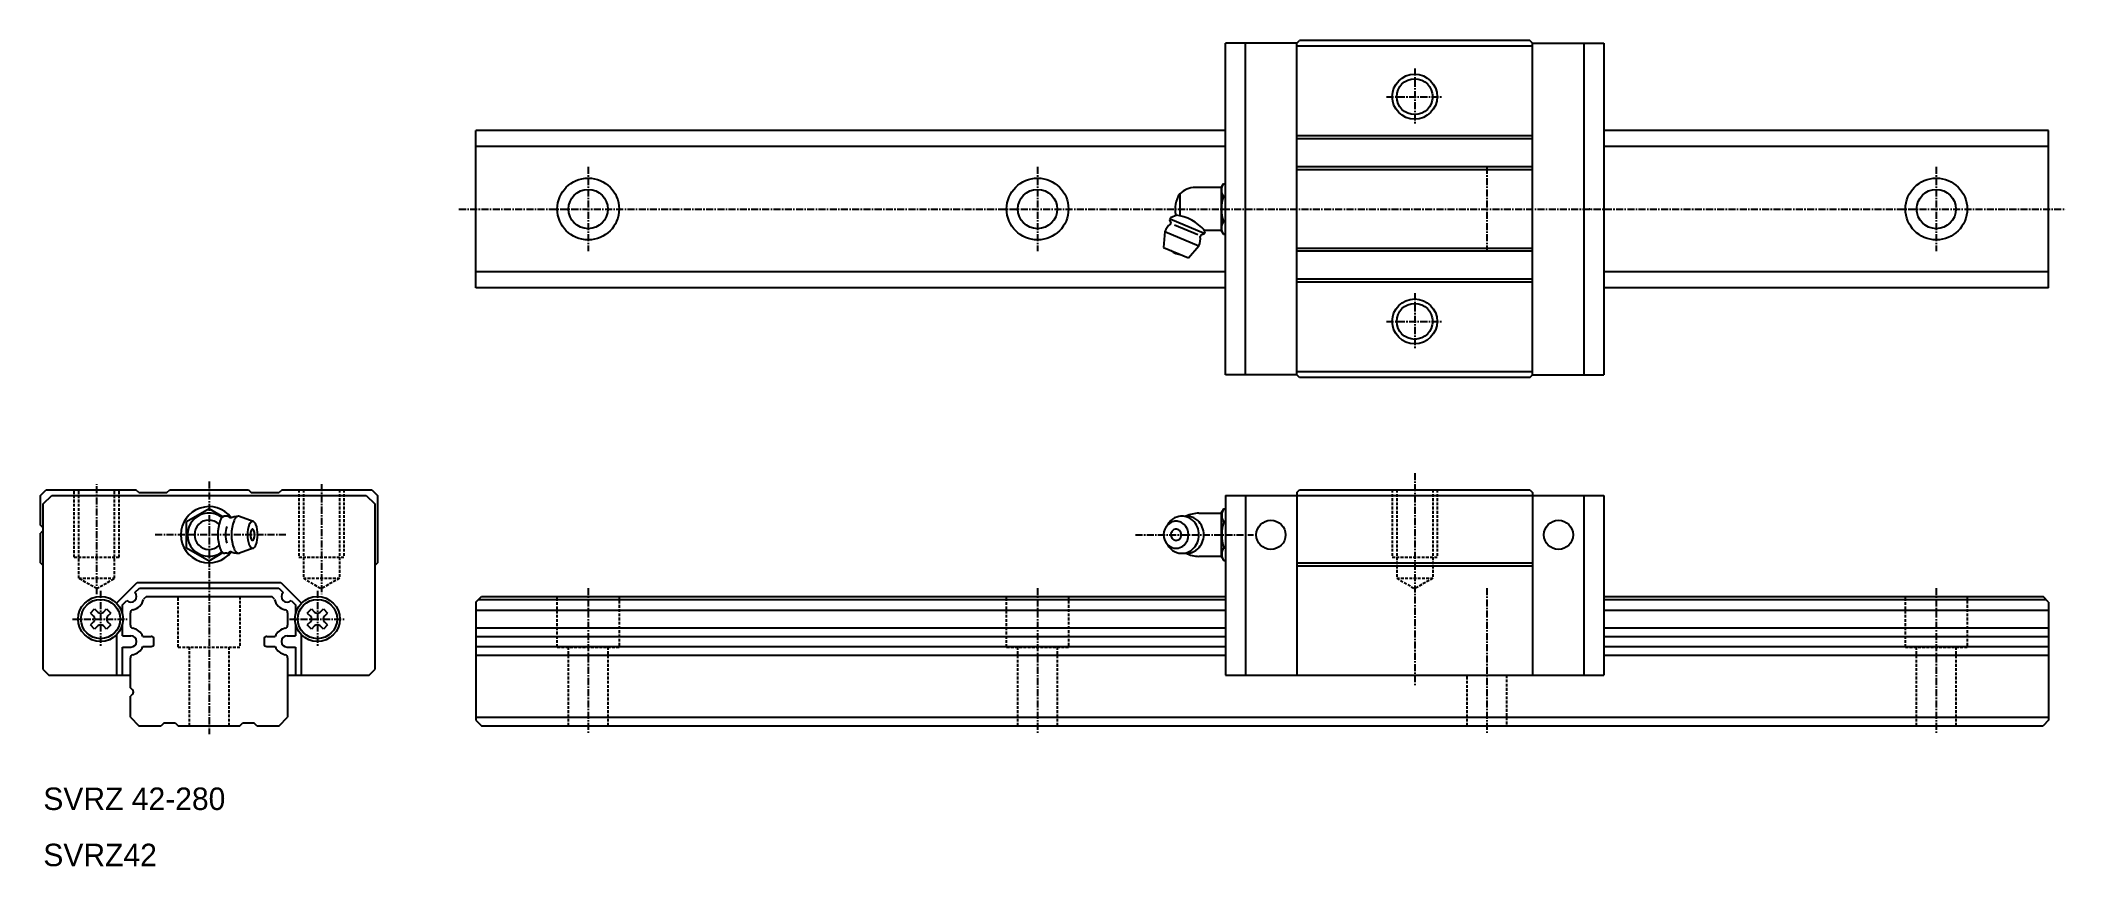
# Model space of a CAD drawing. Extents: x 10 to 370, y 10 to 157.
import ezdxf

# ---------------------------------------------------------------- set-up
doc = ezdxf.new("R2010")
doc.units = 0
doc.linetypes.add('CENTER', pattern=[2, 1.25, -0.25, 0.25, -0.25])
doc.linetypes.add('DASHED', pattern=[0.75, 0.5, -0.25])
doc.layers.get('0').update_dxf_attribs({"linetype": 'CONTINUOUS'})
doc.layers.add('CENTER', color=1, linetype='CENTER')

msp = doc.modelspace()

# ---------------------------------------------------------------- linework, layer by layer
at = {"color": 7, "linetype": 'CONTINUOUS'}
for p, q in [((220.4414, 97.484), (220.4414, 156.484)), ((233.1414, 156.484), (220.4414, 156.484)), ((224.0414, 97.484), (224.0414, 156.484)), ((233.1414, 97.484), (233.1414, 156.484)), ((275.1414, 155.984), (233.1414, 155.984)), ((233.1416, 156.4838), (233.6416, 156.9838)), ((274.6414, 156.984), (233.6414, 156.984)), ((275.1414, 156.484), (274.6414, 156.984)), ((275.1414, 97.484), (275.1414, 156.484)), ((275.1414, 156.484), (287.8414, 156.484)), ((284.2414, 156.484), (284.2414, 97.484)), ((287.8414, 156.484), (287.8414, 97.484)), ((220.4414, 140.984), (87, 140.984)), ((87, 112.9839), (87, 140.984)), ((367, 140.984), (287.8414, 140.984)), ((367, 112.984), (367, 140.984)), ((220.4414, 138.1431), (87, 138.1431)), ((275.1414, 139.984), (233.1414, 139.984)), ((275.1414, 139.484), (233.1414, 139.484)), ((367, 138.1431), (287.8414, 138.1431)), ((275.1414, 134.484), (233.1414, 134.484)), ((275.1414, 133.984), (233.1414, 133.984)), ((219.71647, 130.834), (215.07459, 130.834)), ((219.71648, 130.834), (219.71648, 123.13399)), ((219.71649, 130.83399), (220.09177, 131.48399)), ((220.09177, 131.48399), (220.4414, 131.48399)), ((212.31648, 129.67011), (212.31648, 125.79432)), ((220.09177, 129.23399), (220.4414, 129.23399)), ((209.64316, 122.98074), (209.4414, 120.14185)), ((209.64316, 122.98074), (215.74077, 120.45502)), ((210.50283, 125.05616), (210.71403, 124.54627)), ((210.65591, 125.42572), (210.50284, 125.05616)), ((210.57937, 125.24095), (216.67697, 122.71524)), ((211.77789, 125.89045), (210.65592, 125.42572)), ((211.36372, 124.15839), (215.50997, 122.44095)), ((216.56948, 123.34429), (216.75351, 122.90001)), ((216.75351, 122.90001), (216.60043, 122.53045)), ((219.71647, 123.13399), (216.7535, 123.13399)), ((219.71649, 123.134), (220.09177, 122.484)), ((220.09177, 124.734), (220.4414, 124.734)), ((209.44141, 120.14185), (213.87602, 118.30497)), ((213.87603, 118.30498), (215.74077, 120.45504)), ((216.60044, 122.53046), (216.09054, 122.31925)), ((220.09177, 122.484), (220.4414, 122.484)), ((275.1414, 119.984), (233.1414, 119.984)), ((275.1414, 119.484), (233.1414, 119.484)), ((220.4414, 115.8248), (87, 115.8248)), ((367, 115.8248), (287.8414, 115.8248)), ((220.4414, 112.9839), (87, 112.9839)), ((275.1414, 114.484), (233.1414, 114.484)), ((275.1414, 113.984), (233.1414, 113.984)), ((367, 112.984), (287.8414, 112.984)), ((233.1414, 97.484), (220.4414, 97.484)), ((275.1414, 97.984), (233.1414, 97.984)), ((233.6414, 96.984), (233.1414, 97.484)), ((274.6414, 96.984), (275.1414, 97.484)), ((275.1414, 97.484), (287.8414, 97.484)), ((274.6414, 96.984), (233.6414, 96.984)), ((9.5, 76), (10.5, 77)), ((9.5, 70.7045), (9.5, 76)), ((10, 74.5), (11.5, 76)), ((10.5, 77), (26.5, 77)), ((11.5, 76), (67.5, 76)), ((27, 76.4999), (26.5, 76.9999)), ((27, 76.5), (32, 76.5)), ((32, 76.5), (32.5, 76.9999)), ((32.5, 77), (46.5, 77)), ((46.5, 77), (47, 76.5)), ((47, 76.5), (52, 76.5)), ((52.5, 77), (52, 76.5)), ((52.5, 77), (68.5, 77)), ((67.5, 76), (69, 74.5)), ((68.5, 77), (69.5, 76)), ((69.5, 76), (69.5, 64)), ((220.4414, 75.984), (220.4414, 43.984)), ((220.4414, 75.984), (233.1414, 75.984)), ((224.0414, 75.984), (224.0414, 43.984)), ((233.1414, 76.5), (233.6414, 77)), ((233.1414, 76.5), (233.1414, 43.984)), ((233.1414, 75.984), (275.1414, 75.984)), ((233.6414, 77), (274.6414, 77)), ((274.6414, 77), (275.1414, 76.5)), ((275.1414, 76.4999), (275.1414, 43.984)), ((275.1414, 75.984), (287.8414, 75.984)), ((284.2414, 75.984), (284.2414, 43.984)), ((287.8414, 75.984), (287.8414, 43.984)), ((10, 45), (10, 74.5)), ((39.500004, 73.618828), (35.499988, 71.309417)), ((41.987482, 72.182693), (39.499998, 73.618843)), ((42.690669, 72.299988), (42.321116, 72.299988)), ((47.387797, 71.376953), (44.940485, 72.268402)), ((69, 74.5), (69, 45)), ((215.716617, 72.850052), (219.716477, 72.850052)), ((219.716477, 72.850051), (219.716477, 65.150041)), ((219.716479, 72.850048), (220.149493, 73.60005)), ((220.149485, 73.600052), (220.4414, 73.600052)), ((9.852, 70.3522), (9.5, 70.7045)), ((9.852, 69.6477), (9.5, 69.2955)), ((9.5, 64), (9.5, 69.2955)), ((35.499986, 68.999984), (35.499986, 71.309402)), ((35.499986, 66.690582), (35.499986, 68.999984)), ((209.87437, 70.424781), (210.238484, 70.959048)), ((220.149496, 71.300049), (220.4414, 71.300049)), ((35.499994, 66.690574), (39.499997, 64.381172)), ((39.499997, 64.381172), (41.987481, 65.817322)), ((42.690669, 65.699997), (42.321116, 65.699997)), ((47.387796, 66.62307), (44.938018, 65.73072)), ((210.238488, 67.041073), (209.874375, 67.575341)), ((210.238491, 67.041078), (210.254304, 67.018063)), ((219.716477, 65.15004), (215.716617, 65.15004)), ((220.149488, 64.400042), (219.716475, 65.150044)), ((220.149493, 66.700058), (220.4414, 66.700058)), ((10, 63.5), (9.5, 64)), ((69.5, 64), (69, 63.5)), ((220.149476, 64.400055), (220.4414, 64.400055)), ((233.1414, 63.984), (275.1414, 63.984)), ((233.1414, 63.484), (275.1414, 63.484)), ((23.021, 56.8355), (26.686, 60.5)), ((26.307, 58.7071), (27.1, 59.5)), ((26.686, 60.5), (52.314, 60.5)), ((27.1, 59.5), (51.9, 59.5)), ((28.341, 58.016), (27.841, 57.516)), ((28.341, 58), (50.659, 58)), ((51.159, 57.516), (50.659, 58.016)), ((51.9, 59.5), (52.693, 58.7071)), ((52.314, 60.5), (55.979, 56.8355)), ((87, 57), (88, 58)), ((88, 58), (220.4414, 58)), ((287.8414, 58), (366, 58)), ((367, 57), (366, 58)), ((18.391, 55.0661), (19.134, 55.8088)), ((18.391, 55.0661), (18.962, 54.495)), ((19.134, 55.8088), (19.705, 55.2377)), ((20.695, 55.2377), (21.266, 55.8088)), ((21.266, 55.8088), (22.009, 55.0661)), ((21.438, 54.495), (22.009, 55.0661)), ((24.1, 56.5), (24.893, 57.2929)), ((24.1, 54.8889), (24.1, 56.5)), ((25.5, 52.8976), (25.5, 55.1024)), ((53.5, 55.1024), (53.5, 52.8976)), ((54.107, 57.2929), (54.9, 56.5)), ((54.9, 56.5), (54.9, 54.8889)), ((56.991, 55.0661), (57.734, 55.8088)), ((56.991, 55.0661), (57.562, 54.4949)), ((57.734, 55.8088), (58.305, 55.2376)), ((59.295, 55.2377), (59.866, 55.8088)), ((59.866, 55.8088), (60.609, 55.0661)), ((60.038, 54.495), (60.609, 55.0661)), ((87, 57), (87, 36)), ((87, 55.5892), (220.4414, 55.5892)), ((87.5, 57.5), (220.4414, 57.5)), ((287.8414, 57.5), (366.5, 57.5)), ((287.8414, 55.5892), (367, 55.5892)), ((367, 57), (367, 36)), ((18.962, 53.505), (18.391, 52.9339)), ((19.134, 52.1912), (18.391, 52.9339)), ((19.705, 52.7623), (19.134, 52.1912)), ((21.266, 52.1912), (20.695, 52.7623)), ((22.009, 52.9339), (21.266, 52.1912)), ((22.009, 52.9339), (21.438, 53.505)), ((23.1, 44), (23.1, 51.245)), ((24.1, 51), (24.1, 53.1111)), ((24.1, 51), (25.6, 51)), ((27.71, 50.9), (29.2, 50.9)), ((49.8, 50.9), (51.29, 50.9)), ((53.4, 51), (54.9, 51)), ((54.9, 53.1111), (54.9, 51)), ((55.9, 51.245), (55.9, 44)), ((57.562, 53.505), (56.991, 52.9339)), ((57.734, 52.1912), (56.991, 52.9339)), ((58.305, 52.7623), (57.734, 52.1912)), ((59.866, 52.1912), (59.295, 52.7623)), ((60.609, 52.9339), (59.866, 52.1912)), ((60.609, 52.9339), (60.038, 53.505)), ((87, 52.4108), (220.4414, 52.4108)), ((87, 50.9), (220.4414, 50.9)), ((287.8414, 52.4108), (367, 52.4108)), ((287.8414, 50.9), (367, 50.9)), ((24.1, 44), (24.1, 49)), ((24.1, 49), (25.6, 49)), ((25.5, 41.7637), (25.5, 47.1024)), ((27.71, 49.1), (29.2, 49.1)), ((29.7, 49.6), (29.7, 50.4)), ((49.3, 50.4), (49.3, 49.6)), ((49.8, 49.1), (51.29, 49.1)), ((53.4, 49), (54.9, 49)), ((53.5, 47.1024), (53.5, 36.5)), ((54.9, 49), (54.9, 44)), ((87, 49.1), (220.4414, 49.1)), ((87, 47.5892), (220.4414, 47.5892)), ((287.8414, 49.1), (367, 49.1)), ((287.8414, 47.5892), (367, 47.5892)), ((10, 45), (11, 44)), ((11, 44), (25.5, 44)), ((53.5, 44), (68, 44)), ((68, 44), (69, 45)), ((220.4414, 43.984), (287.8414, 43.984)), ((25.882, 41.3818), (25.5, 41.7637)), ((25.882, 40.6181), (25.5, 40.2363)), ((25.5, 36.5), (25.5, 40.2363)), ((25.5, 36.5), (27, 35)), ((52, 35), (53.5, 36.5)), ((87, 36.5), (367, 36.5)), ((27, 35), (31, 35)), ((31.5, 35.5), (31, 35)), ((31.5, 35.5), (33.5, 35.5)), ((33.5, 35.5), (34, 35)), ((34, 35), (45, 35)), ((45, 35), (45.5, 35.5)), ((45.5, 35.5), (47.5, 35.5)), ((48, 35), (47.5, 35.5)), ((48, 35), (52, 35)), ((87, 36), (88, 35)), ((88, 35), (366, 35)), ((367, 36), (366, 35))]:
    msp.add_line(p, q, dxfattribs=at)
at = {"color": 1, "linetype": 'CENTER'}
for p, q in [((254.1414, 151.984), (254.1414, 141.984)), ((249.1414, 146.984), (259.1414, 146.984)), ((107, 134.484), (107, 119.484)), ((187, 134.484), (187, 119.484)), ((267, 134.484), (267, 119.484)), ((347, 134.484), (347, 119.484)), ((84, 126.98395), (370, 126.984)), ((254.1414, 111.984), (254.1414, 101.984)), ((249.1414, 106.984), (259.1414, 106.984)), ((19.5, 58.4024), (19.5, 78)), ((39.5, 78.5), (39.5, 33.516)), ((59.5, 78), (59.5, 58.4024)), ((53.180579, 69), (29.75, 69)), ((204.4414, 69), (225.4414, 69)), ((20.2, 59), (20.2, 49)), ((58.8, 59), (58.8, 49)), ((107, 59.5), (107, 33.5)), ((187, 59.5), (187, 33.5)), ((267, 59.5), (267, 33.5)), ((347, 59.5), (347, 33.5)), ((15.2, 54), (25.2, 54)), ((53.8, 54), (63.8, 54))]:
    msp.add_line(p, q, dxfattribs=at)
at = {"color": 3, "linetype": 'DASHED'}
for p, q in [((15.5, 65), (15.5, 77)), ((16.3, 61.25), (16.3, 77)), ((22.7, 61.25), (22.7, 77)), ((23.5, 65), (23.5, 77)), ((55.5, 77), (55.5, 65)), ((56.3, 77), (56.3, 61.25)), ((62.7, 77), (62.7, 61.25)), ((63.5, 77), (63.5, 65)), ((250.1414, 77), (250.1414, 65)), ((250.9414, 77), (250.9414, 61.25)), ((257.3414, 77), (257.3414, 61.25)), ((258.1414, 77), (258.1414, 65)), ((15.5, 65), (23.5, 65)), ((55.5, 65), (63.5, 65)), ((250.1414, 65), (258.1414, 65)), ((19.5, 59.4024), (16.3, 61.25)), ((16.3, 61.25), (22.7, 61.25)), ((19.5, 59.4024), (22.7, 61.25)), ((34, 49), (34, 58)), ((45, 58), (45, 49)), ((56.3, 61.25), (59.5, 59.4025)), ((56.3, 61.25), (62.7, 61.25)), ((62.7, 61.25), (59.5, 59.4024)), ((101.5, 49), (101.5, 58)), ((112.5, 58), (112.5, 49)), ((181.5, 49), (181.5, 58)), ((192.5, 58), (192.5, 49)), ((250.9414, 61.25), (257.3414, 61.25)), ((250.9414, 61.25), (254.1414, 59.4024)), ((257.3414, 61.25), (254.1414, 59.4025)), ((341.5, 49), (341.5, 58)), ((352.5, 58), (352.5, 49)), ((34, 49), (45, 49)), ((36, 35), (36, 49)), ((43, 49), (43, 35)), ((101.5, 49), (112.5, 49)), ((103.5, 35), (103.5, 49)), ((110.5, 49), (110.5, 35)), ((181.5, 49), (192.5, 49)), ((183.5, 35), (183.5, 49)), ((190.5, 49), (190.5, 35)), ((341.5, 49), (352.5, 49)), ((343.5, 35), (343.5, 49)), ((350.5, 49), (350.5, 35)), ((263.5, 35), (263.5, 43.984)), ((270.5, 43.984), (270.5, 35))]:
    msp.add_line(p, q, dxfattribs=at)
at = {"color": 3, "linetype": 'CONTINUOUS'}
for centre in [(254.1414, 146.984), (254.1414, 106.984)]:
    msp.add_circle(centre, 4, dxfattribs=at)
at = {"color": 7, "linetype": 'CONTINUOUS'}
for centre, radius in [((254.1414, 146.984), 3.2), ((107, 126.984), 5.5), ((107, 126.984), 3.5), ((187, 126.984), 5.5), ((187, 126.984), 3.5), ((347, 126.984), 5.5), ((347, 126.984), 3.5), ((254.1414, 106.984), 3.2), ((228.5414, 68.984), 2.6), ((279.7414, 68.984), 2.6), ((20.2, 54), 4), ((58.8, 54), 4), ((20.2, 54), 3.5), ((58.8, 54), 3.5)]:
    msp.add_circle(centre, radius, dxfattribs=at)
for centre, radius, start, end in [((215.0746, 126.98399), 3.849999, 89.999982, 135.75777), ((221.73576, 130.35899), 1.992066, 145.6157, 214.38423), ((216.17325, 126.98399), 4.7, 145.14409, 193.15485), ((227.18984, 126.98399), 7.446152, 162.41201, 197.58792), ((212.69196, 121.71789), 3.299999, 128.16396, 157.4999), ((210.52926, 124.46974), 0.2, 308.16429, 22.50008), ((210.64216, 117.97149), 8, 40.189175, 83.1481), ((221.73576, 123.609), 1.992066, 145.6157, 214.38423), ((212.82198, 122.03176), 3.2, 229.29001, 265.71), ((212.69196, 121.71789), 3.299999, 337.50001, 6.83594), ((216.16708, 122.13448), 0.2, 112.49955, 186.83589), ((39.5, 69), 4.999999, 37.387047, 322.612549), ((39.499984, 69), 3.849999, 52.507736, 307.492126), ((42.823625, 71.053276), 1.397423, 121.100311, 160.143906), ((42.32112, 71.795189), 0.504785, 90.903168, 115.752029), ((42.69067, 71.795189), 0.504785, 64.247971, 90.902817), ((42.188164, 71.053276), 1.397423, 39.427479, 58.899673), ((44.766096, 68.999984), 3.300003, 89.999985, 117.054504), ((45.268603, 71.053276), 1.397423, 121.100296, 160.143906), ((44.766098, 71.795189), 0.504782, 68.687515, 115.751984), ((212.727672, 69.352352), 2.952154, 101.036324, 132.526321), ((212.691954, 69.47965), 2.820394, 89.999977, 100.819191), ((212.691954, 69.47965), 2.820394, 79.180748, 89.999977), ((213.551623, 69.47965), 2.820393, 89.999977, 98.765785), ((212.656237, 69.352352), 2.952155, 47.473614, 78.963623), ((215.944615, 66.854386), 6, 92.177719, 114.893784), ((213.551623, 69.47965), 2.820393, 79.180748, 89.999977), ((213.515905, 69.352351), 2.952155, 47.473614, 78.963615), ((221.885082, 72.450058), 2.082014, 146.471832, 213.52861), ((9.5, 70), 0.498079, 315.001, 44.9984), ((39.499984, 69), 2.599998, 46.621258, 313.378754), ((48.365976, 68.999977), 7.307859, 159.761932, 200.237946), ((47.736921, 68.999984), 5.306936, 163.626358, 196.372772), ((50.810954, 68.999977), 7.307859, 159.761932, 200.237946), ((51.647506, 68.999984), 5.306932, 159.730652, 200.269333), ((47.625255, 70.492477), 1.016733, 121.051376, 160.104004), ((49.093822, 68.999984), 2.21575, 159.773819, 200.226166), ((47.412969, 69.622322), 0.423399, 121.118462, 160.158768), ((47.260573, 71.031761), 0.368218, 64.286964, 115.712906), ((47.260572, 69.847191), 0.152796, 64.233658, 115.766342), ((47.108175, 69.622322), 0.423397, 19.841225, 58.881424), ((46.89589, 70.492477), 1.016734, 19.895979, 58.948532), ((45.427321, 68.999984), 2.21575, 339.773804, 20.226175), ((42.873637, 68.999984), 5.306932, 339.730652, 20.269337), ((211.971195, 69.000046), 2.529794, 133.386063, 226.613876), ((211.684686, 69.256269), 2.147021, 101.036324, 132.526337), ((213.121621, 69.000046), 3.478466, 133.386063, 145.806793), ((211.788911, 69.000046), 1.054076, 133.386078, 226.613892), ((211.669534, 69.106804), 0.89459, 101.036369, 132.526337), ((211.65871, 69.348849), 2.051195, 79.180748, 100.819199), ((211.65871, 69.14538), 0.854661, 79.180725, 100.819214), ((211.647886, 69.106804), 0.89459, 47.473614, 78.96357), ((211.632734, 69.256269), 2.147021, 47.473598, 78.963623), ((211.528509, 69.000046), 1.054076, 313.386047, 46.613884), ((211.346225, 69.000046), 2.529793, 313.386078, 46.613884), ((212.262288, 69.000046), 3.478466, 313.386078, 46.613884), ((213.121956, 69.000046), 3.478465, 313.386078, 46.61388), ((227.61144, 69.00006), 7.808372, 162.869141, 197.130844), ((42.823622, 66.946693), 1.397425, 199.856079, 238.899643), ((42.321116, 66.20478), 0.504785, 244.24794, 270.393188), ((42.690672, 66.20478), 0.504788, 270.392853, 295.752045), ((42.188166, 66.946693), 1.397424, 301.100342, 320.57019), ((44.766096, 68.999984), 3.300001, 242.945496, 269.999969), ((45.2686, 66.946693), 1.397425, 199.856079, 238.899628), ((44.766094, 66.20478), 0.504785, 244.247864, 289.935699), ((47.625253, 67.507492), 1.016734, 199.895981, 238.948532), ((47.412968, 68.377647), 0.423398, 199.841202, 238.881424), ((47.26057, 66.968208), 0.368218, 244.286957, 295.712891), ((47.260571, 68.152778), 0.152796, 244.233658, 295.766327), ((47.108174, 68.377647), 0.423399, 301.118469, 340.158783), ((46.895888, 67.507492), 1.016733, 301.051392, 340.104004), ((211.684686, 68.743822), 2.147021, 227.473587, 258.963623), ((213.121621, 69.000046), 3.478467, 214.652924, 226.613892), ((212.727672, 68.647739), 2.952155, 227.473618, 258.963623), ((211.669534, 68.893288), 0.89459, 227.473618, 258.963562), ((211.65871, 68.651242), 2.051194, 259.180756, 280.819214), ((211.65871, 68.854712), 0.854662, 259.180725, 280.819214), ((211.647886, 68.893288), 0.89459, 281.036377, 312.526306), ((211.632734, 68.743822), 2.147021, 281.036316, 312.526337), ((212.691954, 68.520441), 2.820393, 259.180756, 280.819183), ((213.551623, 68.520441), 2.820392, 261.237854, 280.819183), ((212.656237, 68.647739), 2.952154, 281.036316, 312.526337), ((215.944616, 71.145706), 6, 245.106216, 267.822266), ((213.515905, 68.64774), 2.952155, 281.036316, 312.526337), ((221.885082, 65.550035), 2.082014, 146.471329, 213.527618), ((25.6, 58), 1, 225, 45), ((53.4, 58), 1, 135, 315), ((18.467, 54), 0.7, 315, 45), ((20.2, 55.7326), 0.7, 225, 315), ((21.933, 54), 0.7, 135, 225), ((26.05, 55.1184), 0.55, 101.824, 180), ((25.43, 58.0642), 2.476, 281.824, 346.829), ((53.57, 58.0642), 2.476, 193.171, 258.176), ((52.95, 55.1024), 0.55, 0.000362, 78.1762), ((57.067, 54), 0.7, 315, 45), ((58.8, 55.7326), 0.7, 225, 315), ((60.533, 54), 0.7, 135, 225), ((20.2, 52.2673), 0.7, 45, 135), ((26.05, 52.8976), 0.55, 180, 258.176), ((25.6, 50), 1, 270, 90), ((25.43, 49.9358), 2.476, 22.9182, 78.1762), ((29.2, 50.4), 0.5, 0.000036, 90), ((49.8, 50.4), 0.5, 90, 180), ((53.57, 49.9358), 2.476, 101.824, 157.082), ((53.4, 50), 1, 90, 270), ((52.95, 52.9136), 0.55, 281.824, 0), ((58.8, 52.2673), 0.7, 45, 135), ((26.05, 47.1024), 0.55, 101.824, 180), ((25.43, 50.0642), 2.476, 281.824, 337.082), ((29.2, 49.6), 0.5, 270, 0.000036), ((49.8, 49.6), 0.5, 180, 270), ((53.57, 50.0642), 2.476, 202.918, 258.176), ((52.95, 47.1024), 0.55, 0, 78.1762), ((25.5, 41), 0.54, 315.001, 44.9984)]:
    msp.add_arc(centre, radius, start, end, dxfattribs=at)
at = {"color": 7}
msp.add_point((285.2414, 126.984), dxfattribs=at)
at = {"layer": 'CENTER', "color": 1, "linetype": 'CENTER'}
msp.add_line((254.1414, 79.984), (254.1414, 41.984), dxfattribs=at)

# ---------------------------------------------------------------- texts
at = {"color": 7, "linetype": 'CONTINUOUS'}
for s, p in [('SVRZ 42-280', (10, 20)), ('SVRZ42', (10, 10))]:
    msp.add_text(s, height=4, dxfattribs=at).set_placement(p)

doc.saveas('drawing.dxf')
